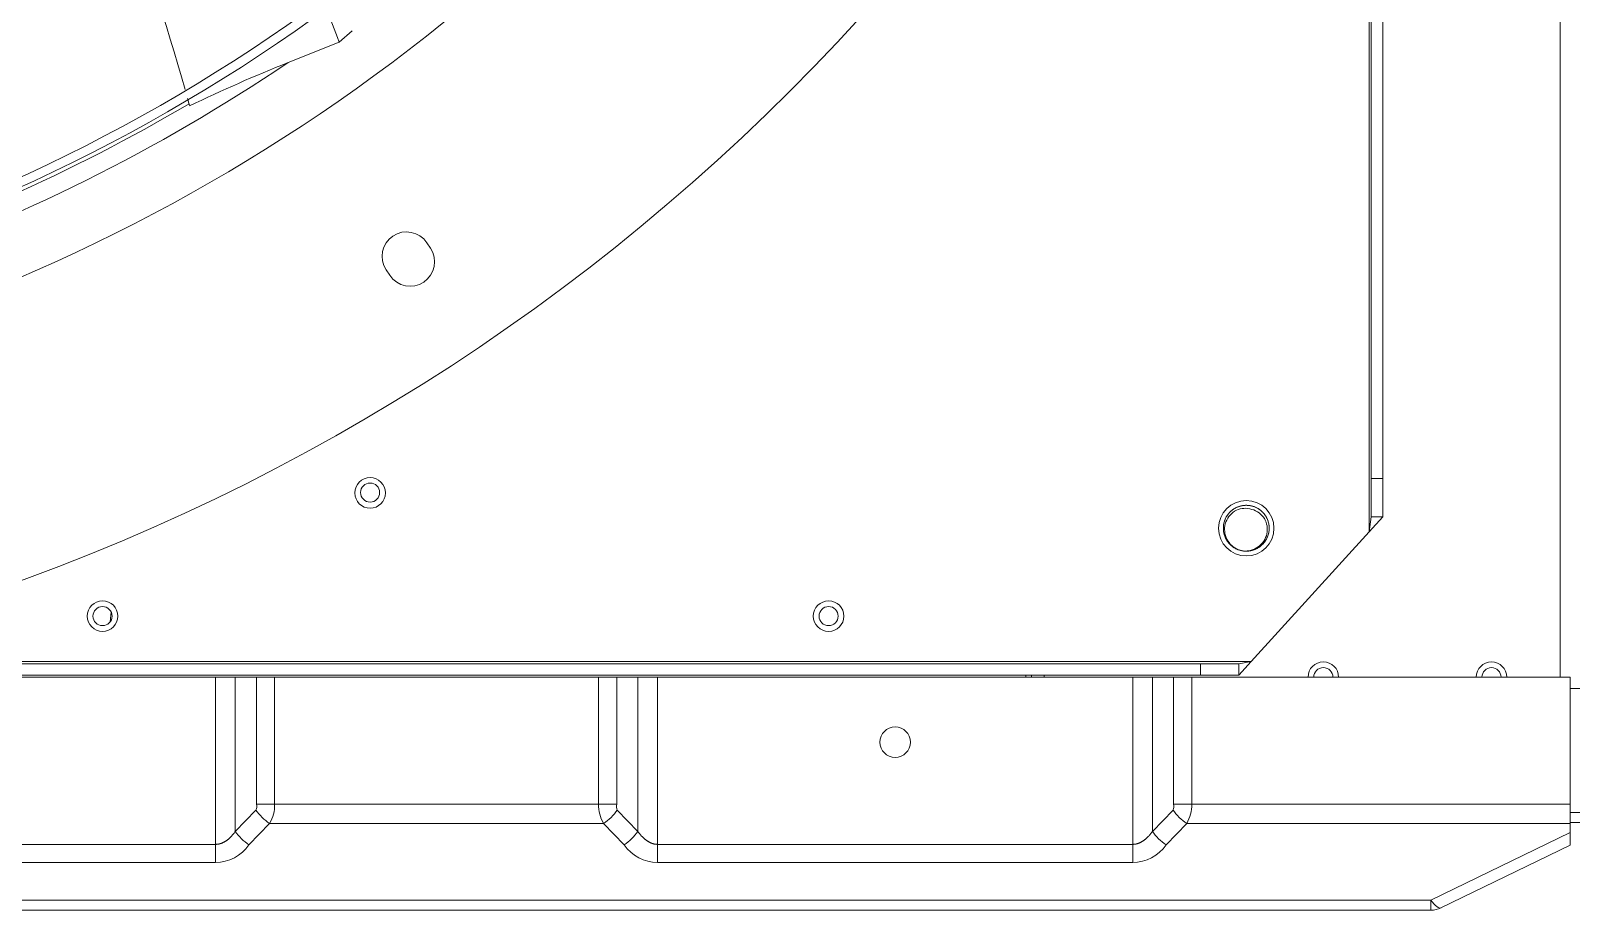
# Model space of a CAD drawing. Header units: millimetres. Extents: x 113490 to 142599, y -20467 to 115.
# Drawn here: x 127914.5 to 128317.6, y -11964.5 to -11734.3 of the extents above; entities that cross this region are included whole.
import ezdxf

# ---------------------------------------------------------------- set-up
doc = ezdxf.new("R2010")
doc.units = ezdxf.units.MM
doc.layers.add('DV3_0', color=7, linetype='Continuous')

msp = doc.modelspace()

# ---------------------------------------------------------------- linework, layer by layer
at = {"layer": 'DV3_0', "color": 7, "linetype": 'Continuous', "lineweight": 20}
for p, q in [((128314.64, -11903.49), (128314.64, -9745.49)), ((128264.64, -9845.59), (128264.64, -11865.47)), ((128233.84, -11899.39), (127213.6, -11899.39)), ((128176.31, -11903.49), (128176.31, -11902.99)), ((128179.63, -11903.49), (128179.63, -11902.99)), ((127962.8, -11903.49), (127962.8, -11947.25)), ((127967.96, -11903.49), (127967.96, -11943.87)), ((127973.49, -11903.49), (127973.49, -11936.74)), ((127978.26, -11903.49), (127978.26, -11936.74)), ((128063.02, -11903.49), (128063.02, -11936.74)), ((128067.79, -11903.49), (128067.79, -11936.74)), ((128073.31, -11903.49), (128073.31, -11943.87)), ((128078.48, -11903.49), (128078.48, -11947.25)), ((128202.8, -11903.49), (128202.8, -11947.25)), ((128207.96, -11903.49), (128207.96, -11943.87)), ((128213.49, -11936.74), (128213.49, -11903.49)), ((128218.26, -11936.74), (128218.26, -11903.49)), ((127973.35, -11938.28), (127967.96, -11943.87)), ((127973.49, -11936.74), (127978.26, -11936.74)), ((128063.02, -11936.74), (127978.26, -11936.74)), ((128063.02, -11936.74), (128067.79, -11936.74)), ((128067.93, -11938.28), (128073.31, -11943.87)), ((128207.96, -11943.87), (128213.35, -11938.28)), ((128218.26, -11936.74), (128213.49, -11936.74)), ((128317.24, -11936.74), (128218.26, -11936.74)), ((128320.24, -11938.89), (128317.24, -11938.89)), ((127976.93, -11941.77), (127971.54, -11947.36)), ((128064.35, -11941.77), (127976.93, -11941.77)), ((128064.35, -11941.77), (128069.73, -11947.36)), ((128211.54, -11947.36), (128216.93, -11941.77)), ((128317.24, -11941.77), (128216.93, -11941.77)), ((127962.8, -11947.25), (127838.48, -11947.25)), ((127962.8, -11947.25), (127962.8, -11952.04)), ((128078.48, -11947.25), (128202.8, -11947.25)), ((128078.48, -11952.04), (128078.48, -11947.25)), ((128202.8, -11952.04), (128202.8, -11947.25)), ((128280.86, -11961.85), (128317.24, -11944.18)), ((127962.8, -11952.04), (127838.48, -11952.04)), ((128078.48, -11952.04), (128202.8, -11952.04)), ((127165.62, -11961.85), (128280.86, -11961.85)), ((128280.86, -11964.49), (128280.86, -11961.85))]:
    msp.add_line(p, q, dxfattribs=at)
at = {"layer": 'DV3_0', "color": 7, "linetype": 'Continuous', "lineweight": 15}
for p, q in [((128265.24, -9857.26), (128265.24, -11851.51)), ((128268.24, -9857.26), (128268.24, -11851.51)), ((127981.78, -11742.58), (127995.12, -11737.2)), ((127995.12, -11737.2), (127998.53, -11734.26)), ((128019.04, -11791.17), (128018.09, -11789.76)), ((128007.45, -11796.87), (128008.4, -11798.28)), ((128265.24, -11851.51), (128268.24, -11851.51)), ((128265.24, -11861.51), (128265.24, -11851.51)), ((128268.24, -11851.51), (128268.24, -11861.51)), ((128264.64, -11865.47), (128268.24, -11861.51)), ((128264.64, -11865.47), (128265.24, -11861.51)), ((128268.24, -11861.51), (128265.24, -11861.51)), ((128264.64, -11865.47), (128233.84, -11899.39)), ((127935.45, -11886.34), (127935.25, -11888.97)), ((128220.58, -11899.99), (127226.67, -11899.99)), ((128220.58, -11902.99), (127226.67, -11902.99)), ((128174.84, -11902.99), (128174.84, -11903.49)), ((128220.58, -11902.99), (128220.58, -11899.99)), ((128220.58, -11899.99), (128230.58, -11899.99)), ((128230.58, -11902.99), (128220.58, -11902.99)), ((128230.58, -11902.99), (128233.84, -11899.39)), ((128230.58, -11899.99), (128233.84, -11899.39)), ((128230.58, -11899.99), (128230.58, -11902.99)), ((127962.8, -11903.49), (127838.48, -11903.49)), ((127967.96, -11903.49), (127962.8, -11903.49)), ((127967.96, -11903.49), (127973.49, -11903.49)), ((127978.26, -11903.49), (127973.49, -11903.49)), ((127978.26, -11903.49), (128063.02, -11903.49)), ((128067.79, -11903.49), (128063.02, -11903.49)), ((128067.79, -11903.49), (128073.31, -11903.49)), ((128078.48, -11903.49), (128073.31, -11903.49)), ((128202.8, -11903.49), (128078.48, -11903.49)), ((128207.96, -11903.49), (128202.8, -11903.49)), ((128207.96, -11903.49), (128213.49, -11903.49)), ((128218.26, -11903.49), (128213.49, -11903.49)), ((128218.26, -11903.49), (128317.24, -11903.49)), ((128317.24, -11903.49), (128317.24, -11936.74)), ((128320.24, -11906.49), (128317.24, -11906.49)), ((128317.24, -11941.77), (128317.24, -11936.74)), ((128320.24, -11941.49), (128317.24, -11941.49)), ((128317.24, -11941.77), (128317.24, -11944.18)), ((128283.48, -11963.89), (128317.24, -11947.49)), ((128317.24, -11947.49), (128317.24, -11944.18)), ((127165.62, -11964.49), (128280.86, -11964.49))]:
    msp.add_line(p, q, dxfattribs=at)
for centre, radius in [((128003.24, -11855.25), 4), ((128003.24, -11855.15), 2.5), ((128232.52, -11864.49), 7.25), ((127933.23, -11887.49), 4), ((127933.23, -11887.49), 2.5), ((128123.23, -11887.49), 4), ((128123.23, -11887.49), 2.5), ((128140.64, -11920.49), 4)]:
    msp.add_circle(centre, radius, dxfattribs=at)
for centre, radius, start, end in [((127723.24, -11359.99), 551.5, 285.4775, 344.5225), ((127116.06, -11989.01), 872.25, 15.92715, 23.15375), ((127723.24, -11359.99), 453.5, 225.9915, 315.56), ((127723.24, -11359.99), 456, 270, 315.5611), ((127723.24, -11359.99), 477.5, 226.9802, 313.0198), ((126198.86, -12419.24), 1921.39, 20.79191, 21.08376), ((128132.95, -12120.93), 407.44, 111.7801, 115.7369), ((127723.24, -11359.99), 457, 273.8842, 300.5991), ((127116.06, -11989.01), 872.25, 15.63642, 15.76533), ((128012.77, -11793.31), 6.4, 33.75, 213.75), ((128013.72, -11794.72), 6.4, 213.75, 33.75), ((128232.52, -11864.49), 6, 244.8963, 262.5227), ((128252.69, -11903.49), 4, 0, 180), ((128252.69, -11903.49), 2.5, 0, 180), ((128296.69, -11903.49), 4, 0, 180), ((128296.69, -11903.49), 2.5, 0, 180), ((128280.86, -11958.49), 6, 270, 295.9065)]:
    msp.add_arc(centre, radius, start, end, dxfattribs=at)
at = {"layer": 'DV3_0', "color": 7, "linetype": 'Continuous', "lineweight": 20}
for centre, radius, start, end in [((127723.24, -11359.99), 461.75, 273.7025, 304.0494), ((127971.7, -11937.36), 1.89, 330.7536, 19.0013), ((127968.93, -11936.97), 9.33, 329.0299, 1.4276), ((128072.35, -11936.97), 9.33, 178.5737, 210.9689), ((128069.58, -11937.36), 1.89, 161.0009, 209.2442), ((128211.7, -11937.36), 1.89, 330.7559, 18.9989), ((128208.93, -11936.97), 9.33, 329.0309, 1.4266), ((127962.55, -11941.05), 10.99, 271.315, 324.9259), ((128078.73, -11941.05), 10.99, 215.0741, 268.685), ((128202.55, -11941.05), 10.99, 271.315, 324.9258)]:
    msp.add_arc(centre, radius, start, end, dxfattribs=at)
at = {"layer": 'DV3_0', "color": 7, "linetype": 'Continuous', "lineweight": 15}
for centre, major_axis, start_param, end_param in [((127976.93, -11938.28), (-4.49, 4.33), 1.144952, 1.969202), ((128064.35, -11938.28), (-4.49, -4.33), 1.172391, 1.99664), ((128216.93, -11938.28), (4.49, -4.33), 4.286545, 5.110795), ((127971.54, -11943.87), (-4.49, 4.33), 1.144952, 1.969202), ((128069.73, -11943.87), (-4.49, -4.33), 1.172391, 1.99664), ((128211.54, -11943.87), (4.49, -4.33), 4.286545, 5.110795)]:
    msp.add_ellipse(centre, major_axis=major_axis, ratio=0.436952, start_param=start_param, end_param=end_param, dxfattribs=at)
at = {"layer": 'DV3_0', "color": 7, "linetype": 'Continuous', "lineweight": 20}
msp.add_ellipse((128280.86, -11958.49), major_axis=(-2.62, 5.4), ratio=0.282676, start_param=2.097861, end_param=3.141593, dxfattribs=at)
at = {"layer": 'DV3_0', "color": 7, "linetype": 'Continuous', "lineweight": 15}
msp.add_rational_spline([(128226.98, -11866.79), (128228.31, -11869.99), (128231.74, -11870.44), (128235.18, -11870.89), (128237.28, -11868.14), (128239.39, -11865.39), (128238.06, -11862.19), (128236.74, -11858.99), (128233.3, -11858.54), (128229.87, -11858.09), (128227.76, -11860.84), (128225.65, -11863.59), (128226.98, -11866.79), (128228.31, -11869.99), (128231.74, -11870.44), (128235.18, -11870.89), (128237.28, -11868.14), (128239.39, -11865.39), (128238.06, -11862.19), (128236.74, -11858.99), (128233.3, -11858.54), (128229.87, -11858.09), (128227.76, -11860.84), (128225.65, -11863.59), (128226.98, -11866.79), (128227.87, -11868.94), (128229.98, -11869.92)], [1, 0.866025403784, 1, 0.866025403784, 1, 0.866025403784, 1, 0.866025403784, 1, 0.866025403784, 1, 0.866025403784, 1, 0.866025403784, 1, 0.866025403784, 1, 0.866025403784, 1, 0.866025403784, 1, 0.866025403784, 1, 0.866025403784, 1, 0.90591222949, 0.943976505854], degree=2, knots=[0.94372108, 0.94372108, 0.94372108, 0.9481517, 0.9481517, 0.95258231, 0.95258231, 0.95701293, 0.95701293, 0.96144354, 0.96144354, 0.96587416, 0.96587416, 0.97030477, 0.97030477, 0.97473539, 0.97473539, 0.979166, 0.979166, 0.98359662, 0.98359662, 0.98802723, 0.98802723, 0.99245785, 0.99245785, 0.99688846, 0.99688846, 1, 1, 1], dxfattribs=at)
for points in [[(128229.98, -11869.92), (128228.74, -11869.27), (128227.77, -11868.18), (128226.73, -11865.59), (128226.71, -11864.12), (128227.69, -11861.52), (128228.68, -11860.4), (128231.17, -11859.2), (128232.66, -11859.1), (128233.99, -11859.57)], [(128233.99, -11859.57), (128235.35, -11859.89), (128236.54, -11860.78), (128237.97, -11863.14), (128238.2, -11864.61), (128237.62, -11867.31), (128236.8, -11868.54), (128234.55, -11870.17), (128233.13, -11870.56), (128231.74, -11870.44)]]:
    msp.add_open_spline(points, degree=3, knots=[0, 0, 0, 0, 0.25, 0.25, 0.5, 0.5, 0.75, 0.75, 1, 1, 1, 1], dxfattribs=at)
at = {"layer": 'DV3_0', "color": 7, "linetype": 'Continuous', "lineweight": 20}
for points, knots in [([(127967.96, -11943.87), (127967.9, -11943.97), (127967.76, -11944.15), (127967.56, -11944.41), (127967.37, -11944.65), (127967.17, -11944.88), (127966.98, -11945.09), (127966.79, -11945.28), (127966.6, -11945.47), (127966.42, -11945.64), (127966.24, -11945.8), (127966.06, -11945.95), (127965.89, -11946.09), (127965.72, -11946.21), (127965.55, -11946.33), (127965.38, -11946.44), (127965.22, -11946.54), (127965.06, -11946.64), (127964.9, -11946.72), (127964.74, -11946.8), (127964.58, -11946.87), (127964.43, -11946.93), (127964.28, -11946.99), (127964.12, -11947.04), (127963.97, -11947.09), (127963.83, -11947.13), (127963.68, -11947.16), (127963.53, -11947.19), (127963.38, -11947.21), (127963.24, -11947.23), (127963.09, -11947.24), (127962.95, -11947.25), (127962.85, -11947.25), (127962.8, -11947.25)], [0, 0, 0, 0, 0.049761, 0.097511, 0.143355, 0.187397, 0.229741, 0.27049, 0.309741, 0.347591, 0.384133, 0.419456, 0.453643, 0.486777, 0.518934, 0.550188, 0.580608, 0.610261, 0.63921, 0.667514, 0.695232, 0.722417, 0.749122, 0.775397, 0.801291, 0.826849, 0.852118, 0.87714, 0.901959, 0.926615, 0.951152, 0.975613, 1, 1, 1, 1]), ([(128073.31, -11943.87), (128073.38, -11943.97), (128073.51, -11944.15), (128073.71, -11944.41), (128073.91, -11944.65), (128074.11, -11944.88), (128074.3, -11945.09), (128074.49, -11945.28), (128074.68, -11945.47), (128074.86, -11945.64), (128075.04, -11945.8), (128075.22, -11945.95), (128075.39, -11946.09), (128075.56, -11946.21), (128075.73, -11946.33), (128075.9, -11946.44), (128076.06, -11946.54), (128076.22, -11946.64), (128076.38, -11946.72), (128076.54, -11946.8), (128076.7, -11946.87), (128076.85, -11946.93), (128077, -11946.99), (128077.15, -11947.04), (128077.3, -11947.09), (128077.45, -11947.13), (128077.6, -11947.16), (128077.75, -11947.19), (128077.9, -11947.21), (128078.04, -11947.23), (128078.19, -11947.24), (128078.33, -11947.25), (128078.43, -11947.25), (128078.48, -11947.25)], [0, 0, 0, 0, 0.049763, 0.097515, 0.143361, 0.187404, 0.22975, 0.270499, 0.309752, 0.347603, 0.384146, 0.419469, 0.453658, 0.486792, 0.51895, 0.550205, 0.580625, 0.610279, 0.639228, 0.667533, 0.695251, 0.722437, 0.749143, 0.775418, 0.801312, 0.826872, 0.852141, 0.877163, 0.901984, 0.926638, 0.951182, 0.975637, 1, 1, 1, 1]), ([(128202.8, -11947.25), (128202.85, -11947.25), (128202.95, -11947.25), (128203.09, -11947.24), (128203.24, -11947.23), (128203.38, -11947.21), (128203.53, -11947.19), (128203.68, -11947.16), (128203.83, -11947.13), (128203.97, -11947.09), (128204.12, -11947.04), (128204.28, -11946.99), (128204.43, -11946.93), (128204.58, -11946.87), (128204.74, -11946.8), (128204.9, -11946.72), (128205.06, -11946.64), (128205.22, -11946.54), (128205.38, -11946.44), (128205.55, -11946.33), (128205.72, -11946.21), (128205.89, -11946.09), (128206.06, -11945.95), (128206.24, -11945.8), (128206.42, -11945.64), (128206.6, -11945.47), (128206.79, -11945.29), (128206.98, -11945.09), (128207.17, -11944.88), (128207.37, -11944.65), (128207.56, -11944.41), (128207.76, -11944.15), (128207.9, -11943.97), (128207.96, -11943.87)], [0, 0, 0, 0, 0.024411, 0.048865, 0.073398, 0.098052, 0.122868, 0.147887, 0.173153, 0.198708, 0.224599, 0.250871, 0.277573, 0.304754, 0.332468, 0.360769, 0.389714, 0.419362, 0.449778, 0.481027, 0.51318, 0.546308, 0.58049, 0.615807, 0.652342, 0.690186, 0.729429, 0.77017, 0.812504, 0.856543, 0.902362, 0.950108, 1, 1, 1, 1])]:
    msp.add_open_spline(points, degree=3, knots=knots, dxfattribs=at)

doc.saveas('drawing.dxf')
